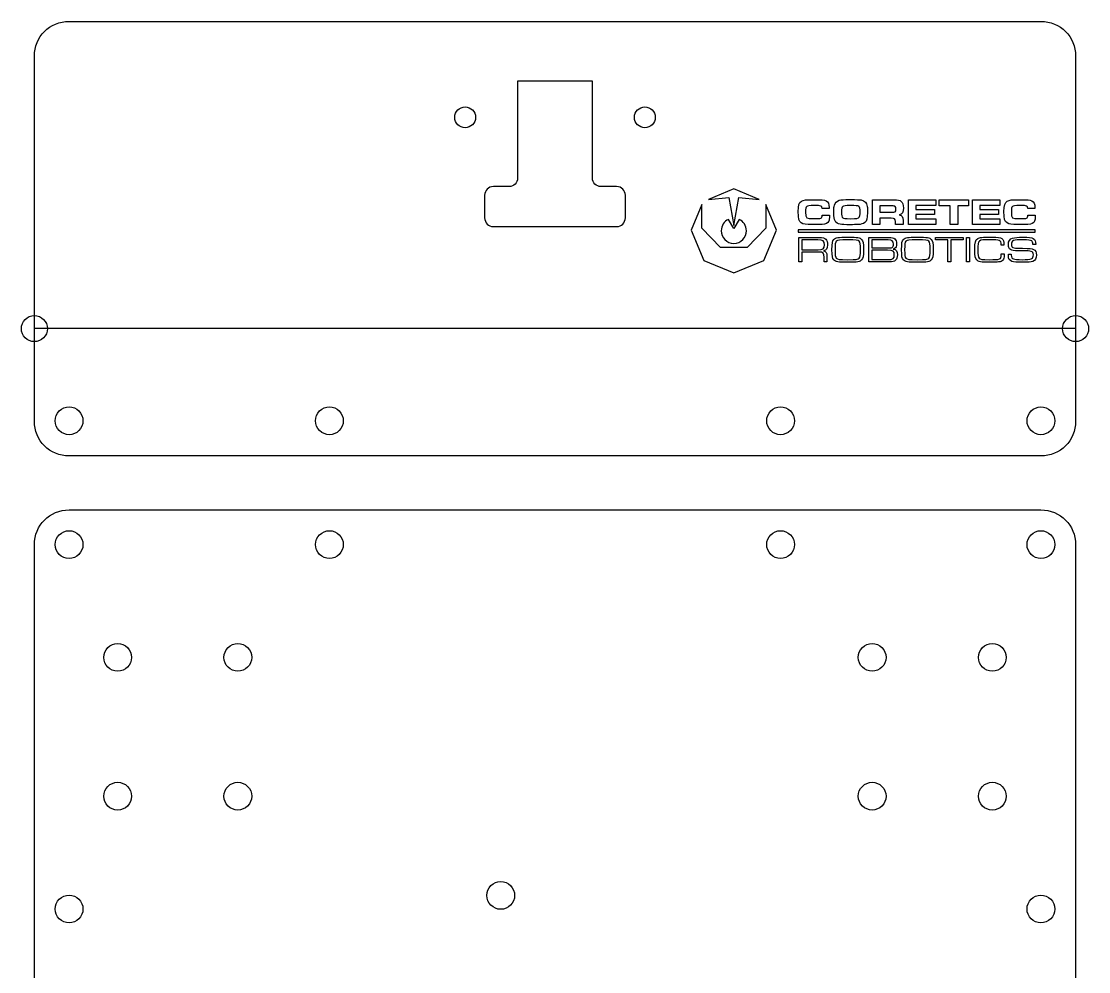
# Model space of a CAD drawing. Extents: x 6 to 273, y 10 to 284.
# Drawn here: x 5.5 to 128.5, y 146.3 to 255.8 of the extents above; entities that cross this region are included whole.
import ezdxf

# ---------------------------------------------------------------- set-up
doc = ezdxf.new("R2010")
doc.units = 0
doc.layers.add('Layer_1', color=7, linetype='CONTINUOUS')

msp = doc.modelspace()

# ---------------------------------------------------------------- linework, layer by layer
at = {"layer": 'Layer_1', "color": 7}
for p, q in [((11.031556, 255.804605), (123.031552, 255.804605)), ((7.031555, 209.714674), (7.031555, 251.804607)), ((127.031552, 251.804607), (127.031552, 209.714674)), ((127.031552, 251.804607), (127.031552, 251.804607)), ((62.725402, 248.929231), (62.725379, 248.929231)), ((62.725379, 248.929231), (62.725402, 248.900501)), ((71.337946, 248.929231), (62.725402, 248.929231)), ((62.725402, 248.900501), (62.725402, 240.381539)), ((71.337946, 248.900501), (71.337969, 248.929231)), ((71.337969, 248.929231), (71.337946, 248.929231)), ((71.337946, 240.381539), (71.337946, 248.900501)), ((62.725402, 240.381539), (62.725402, 237.75436)), ((71.337946, 237.75436), (71.337946, 240.381539)), ((61.725384, 236.754362), (59.925387, 236.754362)), ((74.137943, 236.754362), (72.337944, 236.754362)), ((87.659176, 236.495467), (84.709704, 235.267133)), ((90.564527, 235.267133), (87.659176, 236.495467)), ((58.925389, 235.754364), (58.925389, 233.154336)), ((75.137941, 233.154336), (75.137941, 235.754364)), ((84.709704, 235.267133), (87.070759, 235.495161)), ((87.070759, 235.495161), (87.63711, 232.288245)), ((87.63711, 232.288245), (88.203472, 235.495161)), ((88.203472, 235.495161), (90.564527, 235.267133)), ((102.303648, 235.223105), (102.303648, 235.223001)), ((103.612807, 235.230368), (106.054787, 235.230368)), ((103.612807, 232.398575), (103.612807, 235.230368)), ((107.76859, 232.398575), (107.76859, 235.230368)), ((107.76859, 235.230368), (110.909328, 235.230368)), ((110.909328, 235.230368), (110.909328, 234.590451)), ((111.313874, 234.531585), (111.313874, 235.230368)), ((111.313874, 235.230368), (114.697344, 235.230368)), ((114.697344, 235.230368), (114.697344, 234.531585)), ((115.138666, 232.398575), (115.138666, 235.230368)), ((115.138666, 235.230368), (118.279307, 235.230368)), ((118.279307, 235.230368), (118.279307, 234.590451)), ((83.959457, 234.700781), (82.723766, 231.721893)), ((83.959457, 231.979319), (83.959457, 234.700781)), ((91.314774, 234.700781), (91.314774, 231.979319)), ((92.550434, 231.721893), (91.314774, 234.700781)), ((98.625967, 234.237567), (97.802165, 234.237567)), ((98.625967, 234.333198), (98.625967, 234.237567)), ((105.848839, 234.538952), (104.473385, 234.538952)), ((104.473385, 234.538952), (104.473385, 233.803438)), ((104.473385, 233.803438), (105.819417, 233.803438)), ((110.909328, 234.590451), (108.621811, 234.590451)), ((108.621811, 234.590451), (108.621811, 234.104997)), ((108.621811, 234.104997), (110.776932, 234.104997)), ((110.776932, 234.104997), (110.776932, 233.545977)), ((112.578998, 234.531585), (111.313874, 234.531585)), ((112.578998, 232.398575), (112.578998, 234.531585)), ((114.697344, 234.531585), (113.439576, 234.531585)), ((113.439576, 234.531585), (113.439576, 232.398575)), ((118.279307, 234.590451), (115.991789, 234.590451)), ((115.991789, 234.590451), (115.991789, 234.104997)), ((115.991789, 234.104997), (118.14691, 234.104997)), ((118.14691, 234.104997), (118.14691, 233.545977)), ((122.339468, 234.237567), (121.515666, 234.237567)), ((122.339468, 234.333198), (122.339468, 234.237567)), ((87.63711, 231.935187), (87.026626, 232.979626)), ((88.247604, 232.979626), (87.63711, 231.935187)), ((88.247604, 232.979626), (88.247604, 232.979626)), ((97.824231, 233.465254), (98.662742, 233.46508)), ((105.789994, 233.112022), (104.473385, 233.112022)), ((104.473385, 233.112022), (104.473385, 232.398575)), ((106.268095, 232.398575), (106.268095, 232.751633)), ((107.143382, 232.847229), (107.143382, 232.398575)), ((110.776932, 233.545977), (108.621811, 233.545977)), ((108.621811, 233.545977), (108.621811, 233.045824)), ((108.621811, 233.045824), (110.938751, 233.045824)), ((110.938751, 233.045824), (110.938751, 232.398575)), ((118.14691, 233.545977), (115.991789, 233.545977)), ((115.991789, 233.545977), (115.991789, 233.045824)), ((115.991789, 233.045824), (118.30873, 233.045824)), ((118.30873, 233.045824), (118.30873, 232.398575)), ((121.537733, 233.465254), (122.376244, 233.46508)), ((59.925387, 232.154338), (62.737944, 232.154338)), ((62.737944, 232.154338), (71.325382, 232.154338)), ((71.325382, 232.154338), (74.137943, 232.154338)), ((82.723766, 231.721893), (84.165408, 228.250149)), ((86.11456, 229.743277), (83.959457, 231.979319)), ((91.314774, 231.979319), (89.15966, 229.743277)), ((91.108823, 228.250149), (92.550434, 231.721893)), ((95.051259, 231.788091), (95.051259, 231.501232)), ((122.383601, 231.788091), (95.051259, 231.788091)), ((95.051259, 231.788091), (95.051259, 231.788091)), ((95.051259, 231.501232), (122.383601, 231.501232)), ((104.473385, 232.398575), (103.612807, 232.398575)), ((107.143382, 232.398575), (106.268095, 232.398575)), ((110.938751, 232.398575), (107.76859, 232.398575)), ((113.439576, 232.398575), (112.578998, 232.398575)), ((118.30873, 232.398575), (115.138666, 232.398575)), ((122.383601, 231.501232), (122.383601, 231.788091)), ((95.139524, 230.905448), (97.47853, 230.905448)), ((95.139524, 228.07362), (95.139524, 230.905448)), ((97.324067, 230.618588), (95.485225, 230.618588)), ((95.485225, 230.618588), (95.485225, 229.478484)), ((102.369847, 230.670053), (102.369847, 230.670053)), ((103.200908, 230.905448), (105.466359, 230.905448)), ((103.200908, 228.07362), (103.200908, 230.905448)), ((105.429583, 230.618588), (103.539252, 230.618588)), ((103.539252, 230.618588), (103.539252, 229.684445)), ((110.387098, 230.670053), (110.387098, 230.670053)), ((110.872553, 230.618588), (110.872553, 230.905448)), ((110.872553, 230.905448), (114.086846, 230.905448)), ((112.306849, 230.618588), (110.872553, 230.618588)), ((112.306849, 228.07362), (112.306849, 230.618588)), ((114.086846, 230.618588), (112.65255, 230.618588)), ((112.65255, 230.618588), (112.65255, 228.07362)), ((114.086846, 230.905448), (114.086846, 230.618588)), ((114.469326, 230.905448), (114.807674, 230.905448)), ((114.469326, 228.07362), (114.469326, 230.905448)), ((114.807674, 230.905448), (114.807674, 228.07362)), ((118.441126, 230.007966), (118.441126, 230.081531)), ((122.435089, 230.089002), (122.104098, 230.089002)), ((89.15966, 229.743277), (86.11456, 229.743277)), ((95.485225, 229.478484), (97.346133, 229.478484)), ((97.427041, 229.213691), (95.485225, 229.213691)), ((95.485225, 229.213691), (95.485225, 228.07362)), ((98.375883, 228.801802), (98.375883, 228.07362)), ((103.539252, 229.684445), (105.230989, 229.684445)), ((105.363385, 229.419652), (103.539252, 229.419652)), ((103.539252, 229.419652), (103.539252, 228.353148)), ((118.772118, 230.007966), (118.441126, 230.007966)), ((118.463192, 229.022358), (118.794184, 229.022463)), ((118.463192, 228.860529), (118.463192, 229.022358)), ((118.794184, 229.022463), (118.794184, 228.9048)), ((119.279638, 228.757669), (119.279638, 228.956264)), ((119.279638, 228.956264), (119.617982, 228.956264)), ((119.617982, 228.956264), (119.617982, 228.875367)), ((84.165408, 228.250149), (87.63711, 226.808521)), ((87.63711, 226.808521), (91.108823, 228.250149)), ((95.485225, 228.07362), (95.139524, 228.07362)), ((98.037539, 228.07362), (98.037539, 228.610574)), ((98.375883, 228.07362), (98.037539, 228.07362)), ((105.591399, 228.07362), (103.200908, 228.07362)), ((103.539252, 228.353148), (105.436937, 228.353148)), ((112.65255, 228.07362), (112.306849, 228.07362)), ((114.807674, 228.07362), (114.469326, 228.07362)), ((8.531555, 220.389659), (8.531555, 220.389659)), ((128.531549, 220.389659), (128.531549, 220.389659)), ((11.031542, 208.169022), (11.031542, 208.169022)), ((123.031552, 208.169022), (123.031552, 208.169022)), ((123.031552, 205.714676), (11.031556, 205.714676)), ((11.031556, 199.505784), (123.031552, 199.505784)), ((7.031555, 13.50579), (7.031555, 195.505784)), ((127.031552, 195.505784), (127.031552, 13.50579)), ((127.031552, 195.505784), (127.031552, 195.505784)), ((11.031545, 193.905801), (11.031545, 193.905801)), ((123.031555, 193.905801), (123.031555, 193.905801)), ((16.631547, 180.905805), (16.631547, 180.905805)), ((30.481549, 180.905805), (30.481549, 180.905805)), ((103.581558, 180.905805), (103.581558, 180.905805)), ((117.43156, 180.905805), (117.43156, 180.905805)), ((16.631547, 164.905808), (16.631547, 164.905808)), ((30.481549, 164.905808), (30.481549, 164.905808)), ((103.581558, 164.905808), (103.581558, 164.905808)), ((117.43156, 164.905808), (117.43156, 164.905808)), ((62.381565, 155.068719), (62.381565, 155.068719)), ((11.031545, 151.905801), (11.031545, 151.905801)), ((123.031555, 151.905801), (123.031555, 151.905801))]:
    msp.add_line(p, q, dxfattribs=at)
for points in [[(7.031555, 251.804607), (7.031555, 254.020605), (8.815555, 255.804605), (11.031556, 255.804605)], [(123.031552, 255.804605), (125.247552, 255.804605), (127.031552, 254.020605), (127.031552, 251.804607)], [(55.477069, 244.745202), (55.477069, 245.408058), (56.014152, 245.945493), (56.67699, 245.945493)], [(56.67699, 245.945493), (57.339828, 245.945493), (57.876911, 245.408058), (57.876911, 244.745202)], [(76.186403, 244.745202), (76.186403, 245.408058), (76.723486, 245.945493), (77.386324, 245.945493)], [(77.386324, 245.945493), (78.049162, 245.945493), (78.586245, 245.408058), (78.586245, 244.745202)], [(56.67699, 243.545645), (56.014152, 243.545645), (55.477069, 244.082375), (55.477069, 244.745202)], [(57.876911, 244.745202), (57.876911, 244.082375), (57.339828, 243.545645), (56.67699, 243.545645)], [(77.386324, 243.545645), (76.723486, 243.545645), (76.186403, 244.082375), (76.186403, 244.745202)], [(78.586245, 244.745202), (78.586245, 244.082375), (78.049162, 243.545645), (77.386324, 243.545645)], [(62.725402, 237.75436), (62.725402, 237.20208), (62.277676, 236.754362), (61.725404, 236.754362)], [(72.337944, 236.754362), (71.785647, 236.754362), (71.337946, 237.20208), (71.337946, 237.75436)], [(59.925387, 236.754362), (59.37309, 236.754362), (58.925389, 236.306645), (58.925389, 235.754364)], [(75.137941, 235.754364), (75.137941, 236.306645), (74.690216, 236.754362), (74.137943, 236.754362)], [(95.058616, 233.88451), (95.058616, 234.62739), (95.139524, 234.89955), (95.441092, 235.068712)], [(95.441092, 235.068712), (95.698533, 235.215808), (95.963326, 235.252608), (96.757705, 235.252608)], [(96.757705, 235.252608), (97.816878, 235.252608), (98.044892, 235.230715), (98.287619, 235.112844)], [(98.287619, 235.112844), (98.515636, 235.002514), (98.625967, 234.75242), (98.625967, 234.333198)], [(99.229108, 234.619988), (99.310016, 234.921547), (99.479188, 235.083376), (99.79547, 235.178973)], [(99.79547, 235.178973), (100.038197, 235.245171), (100.295634, 235.259905), (101.038528, 235.259905)], [(101.038528, 235.259905), (101.854973, 235.259905), (102.105053, 235.252608), (102.303648, 235.223105)], [(102.303648, 235.223001), (102.744873, 235.142103), (102.958181, 234.914075), (103.017023, 234.458054)], [(106.054787, 235.230368), (106.554954, 235.230368), (106.775615, 235.193568), (106.937431, 235.053839)], [(106.937431, 235.053839), (107.106607, 234.921442), (107.180158, 234.678715), (107.180158, 234.296225)], [(118.772118, 233.88451), (118.772118, 234.62739), (118.860382, 234.89955), (119.154594, 235.068712)], [(119.154594, 235.068712), (119.412034, 235.215808), (119.68418, 235.252608), (120.47856, 235.252608)], [(120.47856, 235.252608), (121.530379, 235.252608), (121.758393, 235.230715), (122.001121, 235.112844)], [(122.001121, 235.112844), (122.236495, 235.002514), (122.339468, 234.75242), (122.339468, 234.333198)], [(95.419026, 232.567911), (95.139524, 232.74444), (95.058616, 233.045998), (95.058616, 233.88451)], [(96.036877, 234.465595), (95.933903, 234.369964), (95.911837, 234.259633), (95.911837, 233.796245)], [(95.911837, 233.796245), (95.911837, 233.119563), (95.978035, 233.068064), (96.801837, 233.068064)], [(96.97101, 234.575891), (96.264895, 234.575891), (96.139854, 234.561296), (96.036877, 234.465595)], [(97.802165, 234.237567), (97.787466, 234.546492), (97.721257, 234.575891), (96.97101, 234.575891)], [(99.170263, 233.832976), (99.170263, 234.311063), (99.17763, 234.42876), (99.229108, 234.619988)], [(99.310016, 232.803236), (99.199685, 233.009163), (99.170263, 233.215125), (99.170263, 233.832976)], [(100.19266, 234.465421), (100.074973, 234.377157), (100.045553, 234.237393), (100.045553, 233.832837)], [(100.045553, 233.832837), (100.045553, 233.413581), (100.074986, 233.266485), (100.185303, 233.170889)], [(101.112079, 234.568385), (100.479519, 234.568385), (100.30299, 234.546492), (100.19266, 234.465421)], [(102.185965, 233.847571), (102.185965, 234.561018), (102.171266, 234.568385), (101.112079, 234.568385)], [(102.082987, 233.222353), (102.163899, 233.325316), (102.185965, 233.472447), (102.185965, 233.847571)], [(103.039089, 233.774005), (103.039089, 233.089956), (102.965534, 232.810464), (102.730163, 232.611869)], [(103.017023, 234.458054), (103.031722, 234.347724), (103.039089, 234.119696), (103.039089, 233.774005)], [(105.819417, 233.803438), (106.231316, 233.803438), (106.312227, 233.854903), (106.312227, 234.13443)], [(106.246029, 234.458054), (106.179831, 234.524253), (106.106276, 234.538952), (105.848839, 234.538952)], [(106.312227, 234.13443), (106.312227, 234.318291), (106.297528, 234.399223), (106.246029, 234.458054)], [(107.180158, 234.296225), (107.180158, 233.774005), (107.055118, 233.568044), (106.694704, 233.487146)], [(119.132528, 232.567911), (118.853025, 232.74444), (118.772118, 233.045998), (118.772118, 233.88451)], [(119.750379, 234.465595), (119.647405, 234.369964), (119.625339, 234.259633), (119.625339, 233.796245)], [(119.625339, 233.796245), (119.625339, 233.119563), (119.691537, 233.068064), (120.515339, 233.068064)], [(120.684511, 234.575891), (119.985753, 234.575891), (119.853356, 234.561296), (119.750379, 234.465595)], [(121.515666, 234.237567), (121.500967, 234.546492), (121.434759, 234.575891), (120.684511, 234.575891)], [(58.925389, 233.154336), (58.925389, 232.602055), (59.373115, 232.154338), (59.925387, 232.154338)], [(74.137943, 232.154338), (74.690216, 232.154338), (75.137941, 232.602055), (75.137941, 233.154336)], [(87.026626, 232.979626), (86.533816, 232.751633), (86.188115, 232.251445), (86.188115, 231.670394)], [(89.086109, 231.670394), (89.086109, 232.251445), (88.747761, 232.751633), (88.247604, 232.979626)], [(96.728283, 232.376683), (95.911837, 232.376683), (95.647044, 232.420815), (95.419026, 232.567911)], [(96.801837, 233.068064), (97.441754, 233.068064), (97.537372, 233.075361), (97.655059, 233.119563)], [(97.655059, 233.119563), (97.780099, 233.171062), (97.824231, 233.266659), (97.824231, 233.465254)], [(98.589191, 232.788398), (98.478861, 232.545671), (98.243487, 232.427974), (97.802165, 232.398575)], [(98.662742, 233.46508), (98.655375, 233.053191), (98.648043, 232.913428), (98.589191, 232.788398)], [(99.913157, 232.420746), (99.596875, 232.472245), (99.41299, 232.589907), (99.310016, 232.803236)], [(100.185303, 233.170889), (100.295634, 233.082624), (100.435387, 233.060558), (101.090013, 233.060558)], [(101.090013, 233.060558), (101.832907, 233.060558), (101.980013, 233.090095), (102.082987, 233.222353)], [(102.730163, 232.611869), (102.553732, 232.472106), (102.318361, 232.398575), (101.906459, 232.383841)], [(106.268095, 232.751633), (106.260728, 233.060558), (106.179831, 233.119389), (105.789994, 233.112022)], [(106.694704, 233.487146), (107.047761, 233.420948), (107.150739, 233.273852), (107.143382, 232.847229)], [(120.441784, 232.376683), (119.625339, 232.376683), (119.360546, 232.420815), (119.132528, 232.567911)], [(120.515339, 233.068064), (121.155256, 233.068064), (121.250873, 233.075361), (121.36856, 233.119563)], [(121.36856, 233.119563), (121.4936, 233.171062), (121.537733, 233.266659), (121.537733, 233.465254)], [(122.302693, 232.788398), (122.192362, 232.545671), (121.964345, 232.427974), (121.523023, 232.398575)], [(122.376244, 233.46508), (122.376244, 233.053191), (122.361545, 232.913428), (122.302693, 232.788398)], [(86.188115, 231.670394), (86.188115, 230.868648), (86.835385, 230.221399), (87.63711, 230.221399)], [(87.63711, 230.221399), (88.438846, 230.221399), (89.086109, 230.868648), (89.086109, 231.670394)], [(97.802165, 232.398575), (97.632992, 232.38398), (97.294645, 232.376683), (96.728283, 232.376683)], [(101.097369, 232.369246), (100.42803, 232.369246), (100.082329, 232.383841), (99.913157, 232.420746)], [(101.906459, 232.383841), (101.751996, 232.376544), (101.376872, 232.369246), (101.097369, 232.369246)], [(121.523023, 232.398575), (121.346494, 232.38398), (121.008146, 232.376683), (120.441784, 232.376683)], [(98.074314, 230.052202), (98.074314, 230.500891), (97.927208, 230.618588), (97.324067, 230.618588)], [(97.346133, 229.478484), (97.927208, 229.478484), (98.074314, 229.596181), (98.074314, 230.052202)], [(97.47853, 230.905448), (97.905142, 230.905448), (98.103737, 230.846582), (98.2582, 230.684787)], [(98.427372, 230.037503), (98.427372, 229.581482), (98.324398, 229.419652), (97.978693, 229.338755)], [(98.2582, 230.684787), (98.36853, 230.559722), (98.427372, 230.339061), (98.427372, 230.037503)], [(98.949602, 229.485851), (98.949602, 230.265531), (98.993734, 230.486192), (99.177619, 230.670053)], [(99.177619, 230.670053), (99.390924, 230.898081), (99.611585, 230.934846), (100.788444, 230.934846)], [(99.449769, 230.464126), (99.332082, 230.339061), (99.302659, 230.133134), (99.302659, 229.485851)], [(100.788444, 230.633288), (99.810179, 230.633288), (99.589518, 230.60375), (99.449769, 230.464126)], [(100.788444, 230.934846), (101.935881, 230.934846), (102.156542, 230.898081), (102.369847, 230.670053)], [(102.090344, 230.464126), (101.965304, 230.603855), (101.722577, 230.633288), (100.788444, 230.633288)], [(102.244806, 229.485851), (102.244806, 230.133134), (102.215373, 230.339061), (102.090344, 230.464126)], [(102.369847, 230.670053), (102.553732, 230.486192), (102.597767, 230.265531), (102.597767, 229.485851)], [(106.032721, 230.140467), (106.032721, 230.500891), (105.892971, 230.618588), (105.429583, 230.618588)], [(105.466359, 230.905448), (105.878258, 230.905448), (106.047434, 230.861315), (106.187184, 230.736251)], [(105.885615, 229.758011), (105.988589, 229.816842), (106.032721, 229.941872), (106.032721, 230.140467)], [(106.385779, 230.147833), (106.385779, 229.868341), (106.31958, 229.728578), (106.143052, 229.632946)], [(106.187184, 230.736251), (106.326937, 230.603855), (106.385779, 230.434693), (106.385779, 230.147833)], [(106.97421, 229.485851), (106.97421, 230.265531), (107.018342, 230.486192), (107.194871, 230.670053)], [(107.194871, 230.670053), (107.415532, 230.898081), (107.628837, 230.934846), (108.813049, 230.934846)], [(107.474374, 230.464126), (107.356687, 230.339061), (107.327268, 230.133134), (107.327268, 229.485851)], [(108.813049, 230.633288), (107.834788, 230.633288), (107.60677, 230.60375), (107.474374, 230.464126)], [(108.813049, 230.934846), (109.953133, 230.934846), (110.173794, 230.898081), (110.387098, 230.670053)], [(110.114949, 230.464126), (109.982552, 230.603855), (109.747182, 230.633288), (108.813049, 230.633288)], [(110.262058, 229.485851), (110.262058, 230.133134), (110.232625, 230.339061), (110.114949, 230.464126)], [(110.387098, 230.670053), (110.570984, 230.486192), (110.615116, 230.265531), (110.615116, 229.485851)], [(115.410812, 229.485746), (115.410812, 230.36839), (115.469657, 230.596383), (115.763869, 230.772912)], [(115.763869, 230.772912), (115.977076, 230.912676), (116.21245, 230.934742), (117.381953, 230.934742)], [(117.13187, 230.633183), (115.771226, 230.633183), (115.763869, 230.633183), (115.763869, 229.485746)], [(118.441126, 230.081531), (118.441126, 230.581684), (118.323439, 230.633183), (117.13187, 230.633183)], [(117.381953, 230.934742), (118.088069, 230.934742), (118.338149, 230.897976), (118.507324, 230.772912)], [(118.507324, 230.772912), (118.698563, 230.640516), (118.757404, 230.463987), (118.772118, 230.007966)], [(119.279638, 230.059569), (119.279638, 230.486192), (119.4341, 230.728919), (119.772445, 230.824515)], [(119.522365, 229.507917), (119.353189, 229.625614), (119.279638, 229.780077), (119.279638, 230.059569)], [(120.971371, 230.633288), (119.853356, 230.633288), (119.640048, 230.545023), (119.640048, 230.089002)], [(119.640048, 230.089002), (119.640048, 229.897739), (119.691537, 229.787409), (119.809224, 229.728578)], [(119.772445, 230.824515), (120.015172, 230.898081), (120.382942, 230.934846), (120.964014, 230.934846)], [(120.964014, 230.934846), (121.618644, 230.934846), (121.956988, 230.883382), (122.155583, 230.765684)], [(121.971701, 230.493524), (121.839305, 230.596522), (121.545089, 230.633288), (120.971371, 230.633288)], [(122.104098, 230.089002), (122.104098, 230.316995), (122.059966, 230.419994), (121.971701, 230.493524)], [(122.155583, 230.765684), (122.361535, 230.633288), (122.420376, 230.486192), (122.435089, 230.089002)], [(98.037539, 228.610574), (98.044906, 229.096028), (97.919852, 229.221057), (97.427041, 229.213691)], [(97.978693, 229.338755), (98.265553, 229.279889), (98.375883, 229.132793), (98.375883, 228.801802)], [(99.177619, 228.301648), (98.993734, 228.492876), (98.949602, 228.713537), (98.949602, 229.485851)], [(99.302659, 229.485851), (99.302659, 228.838602), (99.332092, 228.63264), (99.449769, 228.514942)], [(102.090344, 228.514942), (102.215384, 228.63264), (102.244806, 228.838602), (102.244806, 229.485851)], [(102.597767, 229.485851), (102.597767, 228.713537), (102.553732, 228.492876), (102.369847, 228.301648)], [(105.230989, 229.684445), (105.679664, 229.684445), (105.789994, 229.69904), (105.885615, 229.758011)], [(106.135699, 228.897433), (106.135699, 229.331388), (106.010655, 229.419652), (105.363385, 229.419652)], [(105.436937, 228.353148), (106.003302, 228.353148), (106.135699, 228.463478), (106.135699, 228.897433)], [(106.143052, 229.632946), (106.08421, 229.596181), (106.054787, 229.581482), (106.010655, 229.566748)], [(106.010655, 229.566748), (106.341646, 229.507917), (106.488756, 229.309322), (106.488756, 228.912132)], [(106.488756, 228.912132), (106.488756, 228.595875), (106.429911, 228.411979), (106.282805, 228.272215)], [(107.194871, 228.301648), (107.018342, 228.492876), (106.97421, 228.713537), (106.97421, 229.485851)], [(107.327268, 229.485851), (107.327268, 228.838602), (107.356701, 228.63264), (107.474374, 228.514942)], [(110.114949, 228.514942), (110.232636, 228.63264), (110.262058, 228.838602), (110.262058, 229.485851)], [(110.615116, 229.485851), (110.615116, 228.713537), (110.570984, 228.492876), (110.387098, 228.301648)], [(115.638829, 228.301544), (115.454944, 228.485405), (115.410812, 228.713433), (115.410812, 229.485746)], [(115.763869, 229.485746), (115.763869, 228.838463), (115.793302, 228.632536), (115.918235, 228.514838)], [(117.058315, 228.338309), (118.338149, 228.338309), (118.463192, 228.382442), (118.463192, 228.860529)], [(118.794184, 228.9048), (118.794184, 228.566442), (118.764751, 228.411979), (118.654431, 228.286949)], [(120.427075, 229.353454), (119.912198, 229.360751), (119.691537, 229.397586), (119.522365, 229.507917)], [(119.617982, 228.875367), (119.617982, 228.595875), (119.68418, 228.478177), (119.860709, 228.419346)], [(119.809224, 229.728578), (119.963687, 229.662379), (120.088727, 229.655012), (120.890463, 229.64768)], [(121.898147, 229.294623), (121.706908, 229.346087), (121.692195, 229.346087), (120.427075, 229.353454)], [(120.853684, 228.338414), (121.964345, 228.338414), (122.16294, 228.426678), (122.16294, 228.897433)], [(120.890463, 229.64768), (121.787816, 229.64768), (121.986411, 229.625788), (122.192362, 229.529983)], [(122.16294, 228.897433), (122.16294, 229.132793), (122.089385, 229.235757), (121.898147, 229.294623)], [(122.515997, 228.875367), (122.515997, 228.485544), (122.383601, 228.250149), (122.104098, 228.147186)], [(122.192362, 229.529983), (122.420376, 229.419652), (122.515997, 229.228424), (122.515997, 228.875367)], [(100.773735, 228.044222), (99.611585, 228.044222), (99.390924, 228.073759), (99.177619, 228.301648)], [(99.449769, 228.514942), (99.596875, 228.36048), (99.773404, 228.338414), (100.773735, 228.338414)], [(100.773735, 228.338414), (101.774062, 228.338414), (101.950591, 228.360306), (102.090344, 228.514942)], [(102.369847, 228.301648), (102.156542, 228.07362), (101.935881, 228.044222), (100.773735, 228.044222)], [(106.282805, 228.272215), (106.128342, 228.132487), (105.929747, 228.07362), (105.591399, 228.07362)], [(108.790983, 228.044222), (107.628837, 228.044222), (107.415532, 228.073759), (107.194871, 228.301648)], [(107.474374, 228.514942), (107.62148, 228.36048), (107.798009, 228.338414), (108.790983, 228.338414)], [(108.790983, 228.338414), (109.791314, 228.338414), (109.967843, 228.360306), (110.114949, 228.514942)], [(110.387098, 228.301648), (110.173794, 228.07362), (109.960486, 228.044222), (108.790983, 228.044222)], [(117.11716, 228.044083), (116.094763, 228.044083), (115.84468, 228.080883), (115.638829, 228.301544)], [(115.918235, 228.514838), (116.050631, 228.375075), (116.263936, 228.338309), (117.058315, 228.338309)], [(118.14691, 228.07362), (117.985091, 228.059026), (117.499637, 228.044083), (117.11716, 228.044083)], [(118.654431, 228.286949), (118.5441, 228.161885), (118.404347, 228.103054), (118.14691, 228.07362)], [(119.676827, 228.147186), (119.419387, 228.23545), (119.279638, 228.456111), (119.279638, 228.757669)], [(120.919882, 228.044222), (120.22848, 228.044222), (119.904841, 228.073759), (119.676827, 228.147186)], [(119.860709, 228.419346), (120.029885, 228.36048), (120.346163, 228.338414), (120.853684, 228.338414)], [(122.104098, 228.147186), (121.89079, 228.07362), (121.567155, 228.044222), (120.919882, 228.044222)], [(5.531555, 220.389659), (5.531555, 221.218086), (6.203128, 221.889659), (7.031555, 221.889659)], [(7.031555, 221.889659), (7.859982, 221.889659), (8.531555, 221.218086), (8.531555, 220.389659)], [(125.53155, 220.389659), (125.53155, 221.218086), (126.203123, 221.889659), (127.03155, 221.889659)], [(127.03155, 221.889659), (127.859977, 221.889659), (128.531549, 221.218086), (128.531549, 220.389659)], [(7.031555, 218.889659), (6.203128, 218.889659), (5.531555, 219.561232), (5.531555, 220.389659)], [(127.03155, 220.389659), (7.031555, 220.389659), (7.031555, 220.389659), (7.031555, 220.389659)], [(8.531555, 220.389659), (8.531555, 219.561232), (7.859982, 218.889659), (7.031555, 218.889659)], [(127.03155, 218.889659), (126.203123, 218.889659), (125.53155, 219.561232), (125.53155, 220.389659)], [(128.531549, 220.389659), (128.531549, 219.561232), (127.859977, 218.889659), (127.03155, 218.889659)], [(9.431539, 209.769021), (9.431539, 210.193368), (9.600111, 210.600335), (9.900169, 210.900393)], [(9.900169, 210.900393), (10.200228, 211.200451), (10.607195, 211.369022), (11.031542, 211.369021)], [(11.031542, 211.369021), (11.455888, 211.369022), (11.862855, 211.200451), (12.162914, 210.900393)], [(12.162914, 210.900393), (12.462973, 210.600335), (12.631544, 210.193368), (12.631544, 209.769021)], [(39.431592, 209.769007), (39.431592, 210.193357), (39.600248, 210.600321), (39.900222, 210.90038)], [(39.900222, 210.900377), (40.200281, 211.200436), (40.607245, 211.369007), (41.031595, 211.369007)], [(41.031595, 211.36901), (41.455944, 211.36901), (41.862908, 211.200354), (42.162967, 210.90038)], [(42.162967, 210.90038), (42.462998, 210.600321), (42.631597, 210.193357), (42.631597, 209.769007)], [(91.431511, 209.769007), (91.431511, 210.193357), (91.600167, 210.600321), (91.900141, 210.90038)], [(91.900138, 210.900377), (92.200188, 211.200436), (92.607172, 211.369007), (93.031505, 211.369007)], [(93.031508, 211.36901), (93.45584, 211.36901), (93.862824, 211.200354), (94.162874, 210.90038)], [(94.16288, 210.90038), (94.46293, 210.600321), (94.63151, 210.193357), (94.63151, 209.769007)], [(121.431552, 209.769021), (121.431553, 210.652677), (122.147897, 211.369021), (123.031552, 211.369021)], [(123.031552, 211.369021), (123.455899, 211.369022), (123.862866, 211.200451), (124.162924, 210.900393)], [(124.162924, 210.900393), (124.462983, 210.600335), (124.631554, 210.193368), (124.631554, 209.769021)], [(11.031556, 205.714676), (8.815555, 205.714676), (7.031555, 207.498676), (7.031555, 209.714674)], [(9.900169, 208.63765), (9.600111, 208.937708), (9.431539, 209.344675), (9.431539, 209.769021)], [(12.631544, 209.769021), (12.631544, 209.344675), (12.462973, 208.937708), (12.162914, 208.63765)], [(39.900222, 208.637635), (39.600164, 208.937693), (39.431592, 209.344658), (39.431592, 209.769007)], [(42.631597, 209.769007), (42.631597, 209.344686), (42.462941, 208.937693), (42.162967, 208.637635)], [(91.900138, 208.637635), (91.600088, 208.937693), (91.431508, 209.344658), (91.431508, 209.769007)], [(94.631507, 209.769007), (94.631507, 209.344658), (94.462851, 208.937693), (94.162877, 208.637635)], [(123.031552, 208.169022), (122.147897, 208.169022), (121.431553, 208.885366), (121.431552, 209.769021)], [(127.031552, 209.714674), (127.031552, 207.498676), (125.247552, 205.714676), (123.031552, 205.714676)], [(124.631554, 209.769021), (124.631554, 209.344675), (124.462983, 208.937708), (124.162924, 208.63765)], [(11.031542, 208.169022), (10.607195, 208.169021), (10.200228, 208.337592), (9.900169, 208.63765)], [(12.162914, 208.63765), (11.862855, 208.337592), (11.455888, 208.169021), (11.031542, 208.169022)], [(41.031595, 208.169005), (40.607217, 208.169005), (40.200281, 208.337661), (39.900222, 208.637635)], [(42.162967, 208.637635), (41.862908, 208.337576), (41.455944, 208.169005), (41.031595, 208.169005)], [(93.031508, 208.169005), (92.60715, 208.169005), (92.200191, 208.337661), (91.900141, 208.637635)], [(94.16288, 208.637635), (93.86283, 208.337576), (93.455846, 208.169005), (93.031513, 208.169005)], [(124.162924, 208.63765), (123.862866, 208.337592), (123.455899, 208.169021), (123.031552, 208.169022)], [(7.031555, 195.505784), (7.031555, 197.721784), (8.815555, 199.505784), (11.031556, 199.505784)], [(123.031552, 199.505784), (125.247552, 199.505784), (127.031552, 197.721784), (127.031552, 195.505784)], [(9.900171, 196.637149), (10.20023, 196.937208), (10.607197, 197.105779), (11.031545, 197.105778)], [(11.031545, 197.105778), (11.455892, 197.105779), (11.862859, 196.937208), (12.162918, 196.637149)], [(39.900225, 196.637148), (40.200284, 196.937207), (40.607248, 197.105778), (41.031597, 197.105778)], [(41.031597, 197.105778), (41.455947, 197.105778), (41.862911, 196.937122), (42.16297, 196.637148)], [(91.900141, 196.637148), (92.200191, 196.937207), (92.607175, 197.105778), (93.031508, 197.105778)], [(93.03151, 197.105778), (93.455843, 197.105778), (93.862827, 196.937122), (94.162877, 196.637148)], [(121.900183, 196.637148), (122.200242, 196.937207), (122.607208, 197.105778), (123.031555, 197.105778)], [(123.031555, 197.105778), (123.455902, 197.105779), (123.862869, 196.937208), (124.162928, 196.637149)], [(9.431542, 195.505776), (9.431541, 195.930123), (9.600112, 196.33709), (9.900171, 196.637149)], [(12.162918, 196.637149), (12.462977, 196.33709), (12.631548, 195.930123), (12.631547, 195.505776)], [(39.431595, 195.505776), (39.431595, 195.930125), (39.600251, 196.337089), (39.900225, 196.637148)], [(42.16297, 196.637148), (42.463, 196.337089), (42.6316, 195.930125), (42.6316, 195.505776)], [(91.431514, 195.505776), (91.431514, 195.930125), (91.60017, 196.337089), (91.900144, 196.637148)], [(94.162883, 196.637148), (94.462933, 196.337089), (94.631513, 195.930125), (94.631513, 195.505776)], [(121.431555, 195.505776), (121.431555, 195.930122), (121.600125, 196.337089), (121.900183, 196.637148)], [(124.162928, 196.637149), (124.462987, 196.33709), (124.631558, 195.930123), (124.631557, 195.505776)], [(11.031545, 193.905801), (10.147898, 193.9058), (9.431556, 194.622129), (9.431542, 195.505776)], [(12.631547, 195.505776), (12.631533, 194.622129), (11.915191, 193.9058), (11.031545, 193.905801)], [(39.900225, 194.374403), (39.600166, 194.674462), (39.431595, 195.081426), (39.431595, 195.505776)], [(41.031597, 193.905773), (40.60722, 193.905773), (40.200284, 194.074429), (39.900225, 194.374403)], [(42.16297, 194.374403), (41.862911, 194.074344), (41.455947, 193.905773), (41.031597, 193.905773)], [(42.6316, 195.505776), (42.6316, 195.081454), (42.462944, 194.674462), (42.16297, 194.374403)], [(91.900141, 194.374403), (91.600091, 194.674462), (91.431511, 195.081426), (91.431511, 195.505776)], [(93.03151, 193.905773), (92.607153, 193.905773), (92.200194, 194.074429), (91.900144, 194.374403)], [(94.162883, 194.374403), (93.862833, 194.074344), (93.455848, 193.905773), (93.031516, 193.905773)], [(94.63151, 195.505776), (94.63151, 195.081426), (94.462854, 194.674462), (94.16288, 194.374403)], [(123.031555, 193.905801), (122.147909, 193.905802), (121.431569, 194.62213), (121.431555, 195.505776)], [(124.631557, 195.505776), (124.631543, 194.622129), (123.915201, 193.9058), (123.031555, 193.905801)], [(15.031548, 182.505779), (15.031547, 182.930126), (15.200118, 183.337092), (15.500176, 183.637151)], [(15.500176, 183.637151), (15.800234, 183.93721), (16.2072, 184.105781), (16.631547, 184.105781)], [(16.631547, 184.105781), (17.055894, 184.105781), (17.46286, 183.93721), (17.762919, 183.637151)], [(17.762919, 183.637151), (18.062977, 183.337092), (18.231547, 182.930126), (18.231547, 182.505779)], [(28.88155, 182.505779), (28.881549, 182.930126), (29.05012, 183.337092), (29.350178, 183.637151)], [(29.350178, 183.637151), (29.650236, 183.93721), (30.057203, 184.105781), (30.481549, 184.105781)], [(30.481549, 184.105781), (30.905896, 184.105781), (31.312863, 183.93721), (31.612921, 183.637151)], [(31.612921, 183.637151), (31.912979, 183.337092), (32.08155, 182.930126), (32.081549, 182.505779)], [(101.981559, 182.505779), (101.981558, 182.930126), (102.150129, 183.337092), (102.450187, 183.637151)], [(102.450187, 183.637151), (102.750245, 183.93721), (103.157212, 184.105781), (103.581558, 184.105781)], [(103.581558, 184.105781), (104.005905, 184.105781), (104.412872, 183.93721), (104.71293, 183.637151)], [(104.71293, 183.637151), (105.012988, 183.337092), (105.181559, 182.930126), (105.181558, 182.505779)], [(115.831561, 182.505779), (115.83156, 182.930126), (116.000131, 183.337092), (116.300189, 183.637151)], [(116.300189, 183.637151), (116.600247, 183.93721), (117.007214, 184.105781), (117.43156, 184.105781)], [(117.43156, 184.105781), (117.855907, 184.105781), (118.262874, 183.93721), (118.562932, 183.637151)], [(118.562932, 183.637151), (118.86299, 183.337092), (119.031561, 182.930126), (119.03156, 182.505779)], [(16.631547, 180.905805), (15.747902, 180.905805), (15.031562, 181.622134), (15.031548, 182.505779)], [(18.231547, 182.505779), (18.231533, 181.622134), (17.515193, 180.905805), (16.631547, 180.905805)], [(30.481549, 180.905805), (29.597904, 180.905805), (28.881564, 181.622134), (28.88155, 182.505779)], [(32.081549, 182.505779), (32.081535, 181.622134), (31.365195, 180.905805), (30.481549, 180.905805)], [(103.581558, 180.905805), (102.697913, 180.905805), (101.981573, 181.622134), (101.981559, 182.505779)], [(105.181558, 182.505779), (105.181544, 181.622134), (104.465204, 180.905805), (103.581558, 180.905805)], [(117.43156, 180.905805), (116.547915, 180.905805), (115.831575, 181.622134), (115.831561, 182.505779)], [(119.03156, 182.505779), (119.031546, 181.622134), (118.315206, 180.905805), (117.43156, 180.905805)], [(15.031548, 166.505783), (15.031547, 166.930129), (15.200118, 167.337096), (15.500176, 167.637155)], [(15.500176, 167.637155), (15.800234, 167.937214), (16.2072, 168.105785), (16.631547, 168.105785)], [(16.631547, 168.105785), (17.055894, 168.105785), (17.46286, 167.937214), (17.762919, 167.637155)], [(17.762919, 167.637155), (18.062977, 167.337096), (18.231547, 166.930129), (18.231547, 166.505783)], [(28.88155, 166.505783), (28.881549, 166.930129), (29.05012, 167.337096), (29.350178, 167.637155)], [(29.350178, 167.637155), (29.650236, 167.937214), (30.057203, 168.105785), (30.481549, 168.105785)], [(30.481549, 168.105785), (30.905896, 168.105785), (31.312863, 167.937214), (31.612921, 167.637155)], [(31.612921, 167.637155), (31.912979, 167.337096), (32.08155, 166.930129), (32.081549, 166.505783)], [(101.981559, 166.505783), (101.981558, 166.930129), (102.150129, 167.337096), (102.450187, 167.637155)], [(102.450187, 167.637155), (102.750245, 167.937214), (103.157212, 168.105785), (103.581558, 168.105785)], [(103.581558, 168.105785), (104.005905, 168.105785), (104.412872, 167.937214), (104.71293, 167.637155)], [(104.71293, 167.637155), (105.012988, 167.337096), (105.181559, 166.930129), (105.181558, 166.505783)], [(115.831561, 166.505783), (115.83156, 166.930129), (116.000131, 167.337096), (116.300189, 167.637155)], [(116.300189, 167.637155), (116.600247, 167.937214), (117.007214, 168.105785), (117.43156, 168.105785)], [(117.43156, 168.105785), (117.855907, 168.105785), (118.262874, 167.937214), (118.562932, 167.637155)], [(118.562932, 167.637155), (118.86299, 167.337096), (119.031561, 166.930129), (119.03156, 166.505783)], [(16.631547, 164.905808), (15.747902, 164.905809), (15.031562, 165.622137), (15.031548, 166.505783)], [(18.231547, 166.505783), (18.231533, 165.622137), (17.515193, 164.905809), (16.631547, 164.905808)], [(30.481549, 164.905808), (29.597904, 164.905809), (28.881564, 165.622137), (28.88155, 166.505783)], [(32.081549, 166.505783), (32.081535, 165.622137), (31.365195, 164.905809), (30.481549, 164.905808)], [(103.581558, 164.905808), (102.697913, 164.905809), (101.981573, 165.622137), (101.981559, 166.505783)], [(105.181558, 166.505783), (105.181544, 165.622137), (104.465204, 164.905809), (103.581558, 164.905808)], [(117.43156, 164.905808), (116.547915, 164.905809), (115.831575, 165.622137), (115.831561, 166.505783)], [(119.03156, 166.505783), (119.031546, 165.622137), (118.315206, 164.905809), (117.43156, 164.905808)], [(59.181563, 155.068719), (59.181563, 155.952374), (59.897907, 156.668718), (60.781562, 156.668718)], [(60.781562, 156.668718), (61.205909, 156.668719), (61.612876, 156.500148), (61.912934, 156.20009)], [(9.900171, 154.637176), (10.20023, 154.937235), (10.607197, 155.105806), (11.031545, 155.105806)], [(11.031545, 155.105806), (11.455892, 155.105806), (11.862859, 154.937235), (12.162918, 154.637176)], [(60.781562, 153.468719), (59.897907, 153.468719), (59.181563, 154.185063), (59.181563, 155.068719)], [(61.912934, 156.20009), (62.212993, 155.900032), (62.381565, 155.493065), (62.381565, 155.068719)], [(62.381565, 155.068719), (62.381565, 154.644372), (62.212993, 154.237405), (61.912934, 153.937347)], [(121.900183, 154.637175), (122.200242, 154.937234), (122.607208, 155.105805), (123.031555, 155.105806)], [(123.031555, 155.105806), (123.455902, 155.105806), (123.862869, 154.937235), (124.162928, 154.637176)], [(9.431542, 153.505803), (9.431541, 153.93015), (9.600112, 154.337118), (9.900171, 154.637176)], [(12.162918, 154.637176), (12.462977, 154.337118), (12.631548, 153.93015), (12.631547, 153.505803)], [(61.912934, 153.937347), (61.612876, 153.637289), (61.205909, 153.468718), (60.781562, 153.468719)], [(121.431555, 153.505803), (121.431555, 153.93015), (121.600125, 154.337117), (121.900183, 154.637175)], [(124.162928, 154.637176), (124.462987, 154.337118), (124.631558, 153.93015), (124.631557, 153.505803)], [(9.900171, 152.37443), (9.600112, 152.674489), (9.431541, 153.081456), (9.431542, 153.505803)], [(12.631547, 153.505803), (12.631548, 153.081456), (12.462977, 152.674489), (12.162918, 152.37443)], [(121.900183, 152.374431), (121.600125, 152.67449), (121.431555, 153.081456), (121.431555, 153.505803)], [(124.631557, 153.505803), (124.631558, 153.081456), (124.462987, 152.674489), (124.162928, 152.37443)], [(11.031545, 151.905801), (10.607197, 151.9058), (10.20023, 152.074371), (9.900171, 152.37443)], [(12.162918, 152.37443), (11.862859, 152.074371), (11.455892, 151.9058), (11.031545, 151.905801)], [(123.031555, 151.905801), (122.607208, 151.905801), (122.200242, 152.074372), (121.900183, 152.374431)], [(124.162928, 152.37443), (123.862869, 152.074371), (123.455902, 151.9058), (123.031555, 151.905801)]]:
    msp.add_open_spline(points, degree=3, dxfattribs=at)

doc.saveas('drawing.dxf')
